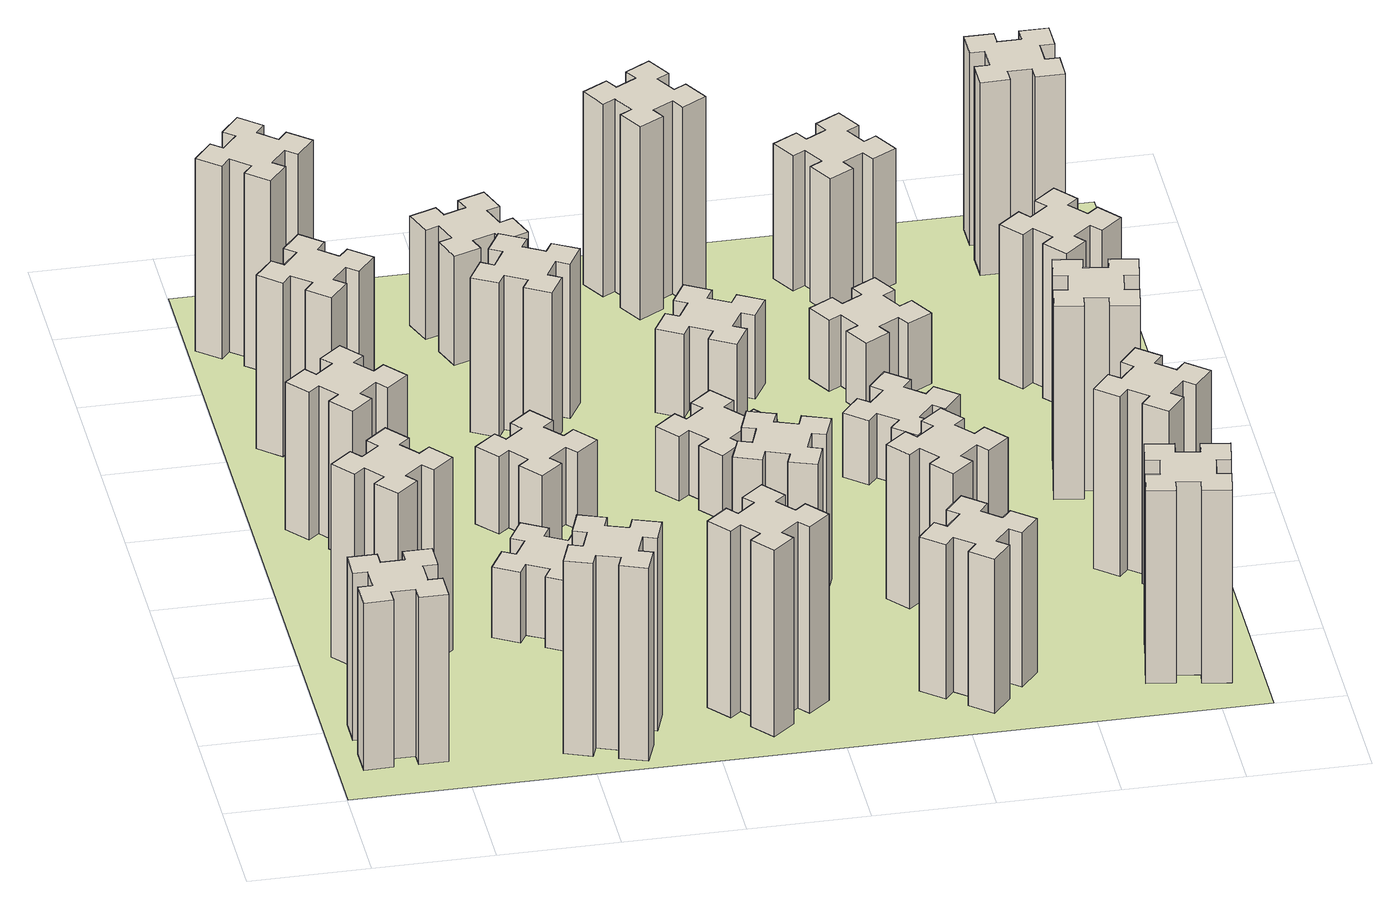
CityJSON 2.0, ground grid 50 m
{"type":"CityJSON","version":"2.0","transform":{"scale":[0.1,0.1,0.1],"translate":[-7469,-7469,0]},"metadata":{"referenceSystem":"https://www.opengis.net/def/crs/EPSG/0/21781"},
"CityObjects":{
"building1":{"type":"Building","attributes":{"class":"1000","function":"1000","usage":"1000","yearOfConstruction":2016,"roofType":"1000","measuredHeight":78,"storeysAboveGround":30,"storeysBelowGround":0},"geometry":[{"type":"Solid","lod":"1","boundaries":[[[[0,1,2,3,4,5,6,7,8,9,10,11,12,13,14,15,16,17,18,19]],[[17,16,20,21]],[[16,15,22,20]],[[15,14,23,22]],[[14,13,24,23]],[[13,12,25,24]],[[12,11,26,25]],[[11,10,27,26]],[[10,9,28,27]],[[9,8,29,28]],[[8,7,30,29]],[[7,6,31,30]],[[6,5,32,31]],[[5,4,33,32]],[[4,3,34,33]],[[3,2,35,34]],[[2,1,36,35]],[[1,0,37,36]],[[0,19,38,37]],[[19,18,39,38]],[[18,17,21,39]],[[24,25,26,27,28,29,30,31,32,33,34,35,36,37,38,39,21,20,22,23]]]]}]},
"building2":{"type":"Building","attributes":{"class":"1000","function":"1000","usage":"1000","yearOfConstruction":2016,"roofType":"1000","measuredHeight":90,"storeysAboveGround":30,"storeysBelowGround":0},"geometry":[{"type":"Solid","lod":"1","boundaries":[[[[40,41,42,43,44,45,46,47,48,49,50,51,52,53,54,55,56,57,58,59]],[[57,56,60,61]],[[56,55,62,60]],[[55,54,63,62]],[[54,53,64,63]],[[53,52,65,64]],[[52,51,66,65]],[[51,50,67,66]],[[50,49,68,67]],[[49,48,69,68]],[[48,47,70,69]],[[47,46,71,70]],[[46,45,72,71]],[[45,44,73,72]],[[44,43,74,73]],[[43,42,75,74]],[[42,41,76,75]],[[41,40,77,76]],[[40,59,78,77]],[[59,58,79,78]],[[58,57,61,79]],[[64,65,66,67,68,69,70,71,72,73,74,75,76,77,78,79,61,60,62,63]]]]}]},
"building3":{"type":"Building","attributes":{"class":"1000","function":"1000","usage":"1000","yearOfConstruction":2016,"roofType":"1000","measuredHeight":69,"storeysAboveGround":30,"storeysBelowGround":0},"geometry":[{"type":"Solid","lod":"1","boundaries":[[[[80,81,82,83,84,85,86,87,88,89,90,91,92,93,94,95,96,97,98,99]],[[97,96,100,101]],[[96,95,102,100]],[[95,94,103,102]],[[94,93,104,103]],[[93,92,105,104]],[[92,91,106,105]],[[91,90,107,106]],[[90,89,108,107]],[[89,88,109,108]],[[88,87,110,109]],[[87,86,111,110]],[[86,85,112,111]],[[85,84,113,112]],[[84,83,114,113]],[[83,82,115,114]],[[82,81,116,115]],[[81,80,117,116]],[[80,99,118,117]],[[99,98,119,118]],[[98,97,101,119]],[[104,105,106,107,108,109,110,111,112,113,114,115,116,117,118,119,101,100,102,103]]]]}]},
"building4":{"type":"Building","attributes":{"class":"1000","function":"1000","usage":"1000","yearOfConstruction":2016,"roofType":"1000","measuredHeight":81,"storeysAboveGround":30,"storeysBelowGround":0},"geometry":[{"type":"Solid","lod":"1","boundaries":[[[[120,121,122,123,124,125,126,127,128,129,130,131,132,133,134,135,136,137,138,139]],[[137,136,140,141]],[[136,135,142,140]],[[135,134,143,142]],[[134,133,144,143]],[[133,132,145,144]],[[132,131,146,145]],[[131,130,147,146]],[[130,129,148,147]],[[129,128,149,148]],[[128,127,150,149]],[[127,126,151,150]],[[126,125,152,151]],[[125,124,153,152]],[[124,123,154,153]],[[123,122,155,154]],[[122,121,156,155]],[[121,120,157,156]],[[120,139,158,157]],[[139,138,159,158]],[[138,137,141,159]],[[144,145,146,147,148,149,150,151,152,153,154,155,156,157,158,159,141,140,142,143]]]]}]},
"building5":{"type":"Building","attributes":{"class":"1000","function":"1000","usage":"1000","yearOfConstruction":2016,"roofType":"1000","measuredHeight":90,"storeysAboveGround":30,"storeysBelowGround":0},"geometry":[{"type":"Solid","lod":"1","boundaries":[[[[160,161,162,163,164,165,166,167,168,169,170,171,172,173,174,175,176,177,178,179]],[[177,176,180,181]],[[176,175,182,180]],[[175,174,183,182]],[[174,173,184,183]],[[173,172,185,184]],[[172,171,186,185]],[[171,170,187,186]],[[170,169,188,187]],[[169,168,189,188]],[[168,167,190,189]],[[167,166,191,190]],[[166,165,192,191]],[[165,164,193,192]],[[164,163,194,193]],[[163,162,195,194]],[[162,161,196,195]],[[161,160,197,196]],[[160,179,198,197]],[[179,178,199,198]],[[178,177,181,199]],[[184,185,186,187,188,189,190,191,192,193,194,195,196,197,198,199,181,180,182,183]]]]}]},
"building6":{"type":"Building","attributes":{"class":"1000","function":"1000","usage":"1000","yearOfConstruction":2016,"roofType":"1000","measuredHeight":90,"storeysAboveGround":30,"storeysBelowGround":0},"geometry":[{"type":"Solid","lod":"1","boundaries":[[[[200,201,202,203,204,205,206,207,208,209,210,211,212,213,214,215,216,217,218,219]],[[217,216,220,221]],[[216,215,222,220]],[[215,214,223,222]],[[214,213,224,223]],[[213,212,225,224]],[[212,211,226,225]],[[211,210,227,226]],[[210,209,228,227]],[[209,208,229,228]],[[208,207,230,229]],[[207,206,231,230]],[[206,205,232,231]],[[205,204,233,232]],[[204,203,234,233]],[[203,202,235,234]],[[202,201,236,235]],[[201,200,237,236]],[[200,219,238,237]],[[219,218,239,238]],[[218,217,221,239]],[[224,225,226,227,228,229,230,231,232,233,234,235,236,237,238,239,221,220,222,223]]]]}]},
"building7":{"type":"Building","attributes":{"class":"1000","function":"1000","usage":"1000","yearOfConstruction":2016,"roofType":"1000","measuredHeight":33,"storeysAboveGround":30,"storeysBelowGround":0},"geometry":[{"type":"Solid","lod":"1","boundaries":[[[[240,241,242,243,244,245,246,247,248,249,250,251,252,253,254,255,256,257,258,259]],[[257,256,260,261]],[[256,255,262,260]],[[255,254,263,262]],[[254,253,264,263]],[[253,252,265,264]],[[252,251,266,265]],[[251,250,267,266]],[[250,249,268,267]],[[249,248,269,268]],[[248,247,270,269]],[[247,246,271,270]],[[246,245,272,271]],[[245,244,273,272]],[[244,243,274,273]],[[243,242,275,274]],[[242,241,276,275]],[[241,240,277,276]],[[240,259,278,277]],[[259,258,279,278]],[[258,257,261,279]],[[264,265,266,267,268,269,270,271,272,273,274,275,276,277,278,279,261,260,262,263]]]]}]},
"building8":{"type":"Building","attributes":{"class":"1000","function":"1000","usage":"1000","yearOfConstruction":2016,"roofType":"1000","measuredHeight":36,"storeysAboveGround":30,"storeysBelowGround":0},"geometry":[{"type":"Solid","lod":"1","boundaries":[[[[280,281,282,283,284,285,286,287,288,289,290,291,292,293,294,295,296,297,298,299]],[[297,296,300,301]],[[296,295,302,300]],[[295,294,303,302]],[[294,293,304,303]],[[293,292,305,304]],[[292,291,306,305]],[[291,290,307,306]],[[290,289,308,307]],[[289,288,309,308]],[[288,287,310,309]],[[287,286,311,310]],[[286,285,312,311]],[[285,284,313,312]],[[284,283,314,313]],[[283,282,315,314]],[[282,281,316,315]],[[281,280,317,316]],[[280,299,318,317]],[[299,298,319,318]],[[298,297,301,319]],[[304,305,306,307,308,309,310,311,312,313,314,315,316,317,318,319,301,300,302,303]]]]}]},
"building9":{"type":"Building","attributes":{"class":"1000","function":"1000","usage":"1000","yearOfConstruction":2016,"roofType":"1000","measuredHeight":87,"storeysAboveGround":30,"storeysBelowGround":0},"geometry":[{"type":"Solid","lod":"1","boundaries":[[[[320,321,322,323,324,325,326,327,328,329,330,331,332,333,334,335,336,337,338,339]],[[337,336,340,341]],[[336,335,342,340]],[[335,334,343,342]],[[334,333,344,343]],[[333,332,345,344]],[[332,331,346,345]],[[331,330,347,346]],[[330,329,348,347]],[[329,328,349,348]],[[328,327,350,349]],[[327,326,351,350]],[[326,325,352,351]],[[325,324,353,352]],[[324,323,354,353]],[[323,322,355,354]],[[322,321,356,355]],[[321,320,357,356]],[[320,339,358,357]],[[339,338,359,358]],[[338,337,341,359]],[[344,345,346,347,348,349,350,351,352,353,354,355,356,357,358,359,341,340,342,343]]]]}]},
"building10":{"type":"Building","attributes":{"class":"1000","function":"1000","usage":"1000","yearOfConstruction":2016,"roofType":"1000","measuredHeight":72,"storeysAboveGround":30,"storeysBelowGround":0},"geometry":[{"type":"Solid","lod":"1","boundaries":[[[[360,361,362,363,364,365,366,367,368,369,370,371,372,373,374,375,376,377,378,379]],[[377,376,380,381]],[[376,375,382,380]],[[375,374,383,382]],[[374,373,384,383]],[[373,372,385,384]],[[372,371,386,385]],[[371,370,387,386]],[[370,369,388,387]],[[369,368,389,388]],[[368,367,390,389]],[[367,366,391,390]],[[366,365,392,391]],[[365,364,393,392]],[[364,363,394,393]],[[363,362,395,394]],[[362,361,396,395]],[[361,360,397,396]],[[360,379,398,397]],[[379,378,399,398]],[[378,377,381,399]],[[384,385,386,387,388,389,390,391,392,393,394,395,396,397,398,399,381,380,382,383]]]]}]},
"building11":{"type":"Building","attributes":{"class":"1000","function":"1000","usage":"1000","yearOfConstruction":2016,"roofType":"1000","measuredHeight":51,"storeysAboveGround":30,"storeysBelowGround":0},"geometry":[{"type":"Solid","lod":"1","boundaries":[[[[400,401,402,403,404,405,406,407,408,409,410,411,412,413,414,415,416,417,418,419]],[[417,416,420,421]],[[416,415,422,420]],[[415,414,423,422]],[[414,413,424,423]],[[413,412,425,424]],[[412,411,426,425]],[[411,410,427,426]],[[410,409,428,427]],[[409,408,429,428]],[[408,407,430,429]],[[407,406,431,430]],[[406,405,432,431]],[[405,404,433,432]],[[404,403,434,433]],[[403,402,435,434]],[[402,401,436,435]],[[401,400,437,436]],[[400,419,438,437]],[[419,418,439,438]],[[418,417,421,439]],[[424,425,426,427,428,429,430,431,432,433,434,435,436,437,438,439,421,420,422,423]]]]}]},
"building12":{"type":"Building","attributes":{"class":"1000","function":"1000","usage":"1000","yearOfConstruction":2016,"roofType":"1000","measuredHeight":75,"storeysAboveGround":30,"storeysBelowGround":0},"geometry":[{"type":"Solid","lod":"1","boundaries":[[[[440,441,442,443,444,445,446,447,448,449,450,451,452,453,454,455,456,457,458,459]],[[457,456,460,461]],[[456,455,462,460]],[[455,454,463,462]],[[454,453,464,463]],[[453,452,465,464]],[[452,451,466,465]],[[451,450,467,466]],[[450,449,468,467]],[[449,448,469,468]],[[448,447,470,469]],[[447,446,471,470]],[[446,445,472,471]],[[445,444,473,472]],[[444,443,474,473]],[[443,442,475,474]],[[442,441,476,475]],[[441,440,477,476]],[[440,459,478,477]],[[459,458,479,478]],[[458,457,461,479]],[[464,465,466,467,468,469,470,471,472,473,474,475,476,477,478,479,461,460,462,463]]]]}]},
"building13":{"type":"Building","attributes":{"class":"1000","function":"1000","usage":"1000","yearOfConstruction":2016,"roofType":"1000","measuredHeight":30,"storeysAboveGround":30,"storeysBelowGround":0},"geometry":[{"type":"Solid","lod":"1","boundaries":[[[[480,481,482,483,484,485,486,487,488,489,490,491,492,493,494,495,496,497,498,499]],[[497,496,500,501]],[[496,495,502,500]],[[495,494,503,502]],[[494,493,504,503]],[[493,492,505,504]],[[492,491,506,505]],[[491,490,507,506]],[[490,489,508,507]],[[489,488,509,508]],[[488,487,510,509]],[[487,486,511,510]],[[486,485,512,511]],[[485,484,513,512]],[[484,483,514,513]],[[483,482,515,514]],[[482,481,516,515]],[[481,480,517,516]],[[480,499,518,517]],[[499,498,519,518]],[[498,497,501,519]],[[504,505,506,507,508,509,510,511,512,513,514,515,516,517,518,519,501,500,502,503]]]]}]},
"building14":{"type":"Building","attributes":{"class":"1000","function":"1000","usage":"1000","yearOfConstruction":2016,"roofType":"1000","measuredHeight":72,"storeysAboveGround":30,"storeysBelowGround":0},"geometry":[{"type":"Solid","lod":"1","boundaries":[[[[520,521,522,523,524,525,526,527,528,529,530,531,532,533,534,535,536,537,538,539]],[[537,536,540,541]],[[536,535,542,540]],[[535,534,543,542]],[[534,533,544,543]],[[533,532,545,544]],[[532,531,546,545]],[[531,530,547,546]],[[530,529,548,547]],[[529,528,549,548]],[[528,527,550,549]],[[527,526,551,550]],[[526,525,552,551]],[[525,524,553,552]],[[524,523,554,553]],[[523,522,555,554]],[[522,521,556,555]],[[521,520,557,556]],[[520,539,558,557]],[[539,538,559,558]],[[538,537,541,559]],[[544,545,546,547,548,549,550,551,552,553,554,555,556,557,558,559,541,540,542,543]]]]}]},
"building15":{"type":"Building","attributes":{"class":"1000","function":"1000","usage":"1000","yearOfConstruction":2016,"roofType":"1000","measuredHeight":39,"storeysAboveGround":30,"storeysBelowGround":0},"geometry":[{"type":"Solid","lod":"1","boundaries":[[[[560,561,562,563,564,565,566,567,568,569,570,571,572,573,574,575,576,577,578,579]],[[577,576,580,581]],[[576,575,582,580]],[[575,574,583,582]],[[574,573,584,583]],[[573,572,585,584]],[[572,571,586,585]],[[571,570,587,586]],[[570,569,588,587]],[[569,568,589,588]],[[568,567,590,589]],[[567,566,591,590]],[[566,565,592,591]],[[565,564,593,592]],[[564,563,594,593]],[[563,562,595,594]],[[562,561,596,595]],[[561,560,597,596]],[[560,579,598,597]],[[579,578,599,598]],[[578,577,581,599]],[[584,585,586,587,588,589,590,591,592,593,594,595,596,597,598,599,581,580,582,583]]]]}]},
"building16":{"type":"Building","attributes":{"class":"1000","function":"1000","usage":"1000","yearOfConstruction":2016,"roofType":"1000","measuredHeight":90,"storeysAboveGround":30,"storeysBelowGround":0},"geometry":[{"type":"Solid","lod":"1","boundaries":[[[[600,601,602,603,604,605,606,607,608,609,610,611,612,613,614,615,616,617,618,619]],[[617,616,620,621]],[[616,615,622,620]],[[615,614,623,622]],[[614,613,624,623]],[[613,612,625,624]],[[612,611,626,625]],[[611,610,627,626]],[[610,609,628,627]],[[609,608,629,628]],[[608,607,630,629]],[[607,606,631,630]],[[606,605,632,631]],[[605,604,633,632]],[[604,603,634,633]],[[603,602,635,634]],[[602,601,636,635]],[[601,600,637,636]],[[600,619,638,637]],[[619,618,639,638]],[[618,617,621,639]],[[624,625,626,627,628,629,630,631,632,633,634,635,636,637,638,639,621,620,622,623]]]]}]},
"building17":{"type":"Building","attributes":{"class":"1000","function":"1000","usage":"1000","yearOfConstruction":2016,"roofType":"1000","measuredHeight":72,"storeysAboveGround":30,"storeysBelowGround":0},"geometry":[{"type":"Solid","lod":"1","boundaries":[[[[640,641,642,643,644,645,646,647,648,649,650,651,652,653,654,655,656,657,658,659]],[[657,656,660,661]],[[656,655,662,660]],[[655,654,663,662]],[[654,653,664,663]],[[653,652,665,664]],[[652,651,666,665]],[[651,650,667,666]],[[650,649,668,667]],[[649,648,669,668]],[[648,647,670,669]],[[647,646,671,670]],[[646,645,672,671]],[[645,644,673,672]],[[644,643,674,673]],[[643,642,675,674]],[[642,641,676,675]],[[641,640,677,676]],[[640,659,678,677]],[[659,658,679,678]],[[658,657,661,679]],[[664,665,666,667,668,669,670,671,672,673,674,675,676,677,678,679,661,660,662,663]]]]}]},
"building18":{"type":"Building","attributes":{"class":"1000","function":"1000","usage":"1000","yearOfConstruction":2016,"roofType":"1000","measuredHeight":30,"storeysAboveGround":30,"storeysBelowGround":0},"geometry":[{"type":"Solid","lod":"1","boundaries":[[[[680,681,682,683,684,685,686,687,688,689,690,691,692,693,694,695,696,697,698,699]],[[697,696,700,701]],[[696,695,702,700]],[[695,694,703,702]],[[694,693,704,703]],[[693,692,705,704]],[[692,691,706,705]],[[691,690,707,706]],[[690,689,708,707]],[[689,688,709,708]],[[688,687,710,709]],[[687,686,711,710]],[[686,685,712,711]],[[685,684,713,712]],[[684,683,714,713]],[[683,682,715,714]],[[682,681,716,715]],[[681,680,717,716]],[[680,699,718,717]],[[699,698,719,718]],[[698,697,701,719]],[[704,705,706,707,708,709,710,711,712,713,714,715,716,717,718,719,701,700,702,703]]]]}]},
"building19":{"type":"Building","attributes":{"class":"1000","function":"1000","usage":"1000","yearOfConstruction":2016,"roofType":"1000","measuredHeight":33,"storeysAboveGround":30,"storeysBelowGround":0},"geometry":[{"type":"Solid","lod":"1","boundaries":[[[[720,721,722,723,724,725,726,727,728,729,730,731,732,733,734,735,736,737,738,739]],[[737,736,740,741]],[[736,735,742,740]],[[735,734,743,742]],[[734,733,744,743]],[[733,732,745,744]],[[732,731,746,745]],[[731,730,747,746]],[[730,729,748,747]],[[729,728,749,748]],[[728,727,750,749]],[[727,726,751,750]],[[726,725,752,751]],[[725,724,753,752]],[[724,723,754,753]],[[723,722,755,754]],[[722,721,756,755]],[[721,720,757,756]],[[720,739,758,757]],[[739,738,759,758]],[[738,737,741,759]],[[744,745,746,747,748,749,750,751,752,753,754,755,756,757,758,759,741,740,742,743]]]]}]},
"building20":{"type":"Building","attributes":{"class":"1000","function":"1000","usage":"1000","yearOfConstruction":2016,"roofType":"1000","measuredHeight":90,"storeysAboveGround":30,"storeysBelowGround":0},"geometry":[{"type":"Solid","lod":"1","boundaries":[[[[760,761,762,763,764,765,766,767,768,769,770,771,772,773,774,775,776,777,778,779]],[[777,776,780,781]],[[776,775,782,780]],[[775,774,783,782]],[[774,773,784,783]],[[773,772,785,784]],[[772,771,786,785]],[[771,770,787,786]],[[770,769,788,787]],[[769,768,789,788]],[[768,767,790,789]],[[767,766,791,790]],[[766,765,792,791]],[[765,764,793,792]],[[764,763,794,793]],[[763,762,795,794]],[[762,761,796,795]],[[761,760,797,796]],[[760,779,798,797]],[[779,778,799,798]],[[778,777,781,799]],[[784,785,786,787,788,789,790,791,792,793,794,795,796,797,798,799,781,780,782,783]]]]}]},
"building21":{"type":"Building","attributes":{"class":"1000","function":"1000","usage":"1000","yearOfConstruction":2016,"roofType":"1000","measuredHeight":63,"storeysAboveGround":30,"storeysBelowGround":0},"geometry":[{"type":"Solid","lod":"1","boundaries":[[[[800,801,802,803,804,805,806,807,808,809,810,811,812,813,814,815,816,817,818,819]],[[817,816,820,821]],[[816,815,822,820]],[[815,814,823,822]],[[814,813,824,823]],[[813,812,825,824]],[[812,811,826,825]],[[811,810,827,826]],[[810,809,828,827]],[[809,808,829,828]],[[808,807,830,829]],[[807,806,831,830]],[[806,805,832,831]],[[805,804,833,832]],[[804,803,834,833]],[[803,802,835,834]],[[802,801,836,835]],[[801,800,837,836]],[[800,819,838,837]],[[819,818,839,838]],[[818,817,821,839]],[[824,825,826,827,828,829,830,831,832,833,834,835,836,837,838,839,821,820,822,823]]]]}]},
"building22":{"type":"Building","attributes":{"class":"1000","function":"1000","usage":"1000","yearOfConstruction":2016,"roofType":"1000","measuredHeight":84,"storeysAboveGround":30,"storeysBelowGround":0},"geometry":[{"type":"Solid","lod":"1","boundaries":[[[[840,841,842,843,844,845,846,847,848,849,850,851,852,853,854,855,856,857,858,859]],[[857,856,860,861]],[[856,855,862,860]],[[855,854,863,862]],[[854,853,864,863]],[[853,852,865,864]],[[852,851,866,865]],[[851,850,867,866]],[[850,849,868,867]],[[849,848,869,868]],[[848,847,870,869]],[[847,846,871,870]],[[846,845,872,871]],[[845,844,873,872]],[[844,843,874,873]],[[843,842,875,874]],[[842,841,876,875]],[[841,840,877,876]],[[840,859,878,877]],[[859,858,879,878]],[[858,857,861,879]],[[864,865,866,867,868,869,870,871,872,873,874,875,876,877,878,879,861,860,862,863]]]]}]},
"building23":{"type":"Building","attributes":{"class":"1000","function":"1000","usage":"1000","yearOfConstruction":2016,"roofType":"1000","measuredHeight":90,"storeysAboveGround":30,"storeysBelowGround":0},"geometry":[{"type":"Solid","lod":"1","boundaries":[[[[880,881,882,883,884,885,886,887,888,889,890,891,892,893,894,895,896,897,898,899]],[[897,896,900,901]],[[896,895,902,900]],[[895,894,903,902]],[[894,893,904,903]],[[893,892,905,904]],[[892,891,906,905]],[[891,890,907,906]],[[890,889,908,907]],[[889,888,909,908]],[[888,887,910,909]],[[887,886,911,910]],[[886,885,912,911]],[[885,884,913,912]],[[884,883,914,913]],[[883,882,915,914]],[[882,881,916,915]],[[881,880,917,916]],[[880,899,918,917]],[[899,898,919,918]],[[898,897,901,919]],[[904,905,906,907,908,909,910,911,912,913,914,915,916,917,918,919,901,900,902,903]]]]}]},
"building24":{"type":"Building","attributes":{"class":"1000","function":"1000","usage":"1000","yearOfConstruction":2016,"roofType":"1000","measuredHeight":72,"storeysAboveGround":30,"storeysBelowGround":0},"geometry":[{"type":"Solid","lod":"1","boundaries":[[[[920,921,922,923,924,925,926,927,928,929,930,931,932,933,934,935,936,937,938,939]],[[937,936,940,941]],[[936,935,942,940]],[[935,934,943,942]],[[934,933,944,943]],[[933,932,945,944]],[[932,931,946,945]],[[931,930,947,946]],[[930,929,948,947]],[[929,928,949,948]],[[928,927,950,949]],[[927,926,951,950]],[[926,925,952,951]],[[925,924,953,952]],[[924,923,954,953]],[[923,922,955,954]],[[922,921,956,955]],[[921,920,957,956]],[[920,939,958,957]],[[939,938,959,958]],[[938,937,941,959]],[[944,945,946,947,948,949,950,951,952,953,954,955,956,957,958,959,941,940,942,943]]]]}]},
"building25":{"type":"Building","attributes":{"class":"1000","function":"1000","usage":"1000","yearOfConstruction":2016,"roofType":"1000","measuredHeight":90,"storeysAboveGround":30,"storeysBelowGround":0},"geometry":[{"type":"Solid","lod":"1","boundaries":[[[[960,961,962,963,964,965,966,967,968,969,970,971,972,973,974,975,976,977,978,979]],[[977,976,980,981]],[[976,975,982,980]],[[975,974,983,982]],[[974,973,984,983]],[[973,972,985,984]],[[972,971,986,985]],[[971,970,987,986]],[[970,969,988,987]],[[969,968,989,988]],[[968,967,990,989]],[[967,966,991,990]],[[966,965,992,991]],[[965,964,993,992]],[[964,963,994,993]],[[963,962,995,994]],[[962,961,996,995]],[[961,960,997,996]],[[960,979,998,997]],[[979,978,999,998]],[[978,977,981,999]],[[984,985,986,987,988,989,990,991,992,993,994,995,996,997,998,999,981,980,982,983]]]]}]},
"landuse1":{"type":"LandUse","attributes":{"name":"plot1","function":"1010"},"geometry":[{"type":"MultiSurface","lod":"1","boundaries":[[[1000,1001,1002,1003]]]}]}
},
"vertices":[
[165,425,0],[165,325,0],[105,325,0],[105,205,0],[225,205,0],[225,265,0],[325,265,0],[325,205,0],[445,205,0],[445,325,0],[385,325,0],[385,425,0],[445,425,0],[445,545,0],[325,545,0],[325,485,0],[225,485,0],[225,545,0],[105,545,0],[105,425,0],[225,485,780],[225,545,780],[325,485,780],[325,545,780],[445,545,780],[445,425,780],[385,425,780],[385,325,780],[445,325,780],[445,205,780],[325,205,780],[325,265,780],[225,265,780],[225,205,780],[105,205,780],[105,325,780],[165,325,780],[165,425,780],[105,425,780],[105,545,780],
[492,1048,0],[427,1124,0],[473,1163,0],[396,1255,0],[304,1178,0],[343,1132,0],[266,1067,0],[228,1113,0],[136,1036,0],[213,944,0],[259,983,0],[323,906,0],[277,868,0],[354,776,0],[446,853,0],[408,899,0],[484,963,0],[523,917,0],[615,994,0],[538,1086,0],[484,963,900],[523,917,900],[408,899,900],[446,853,900],[354,776,900],[277,868,900],[323,906,900],[259,983,900],[213,944,900],[136,1036,900],[228,1113,900],[266,1067,900],[343,1132,900],[304,1178,900],[396,1255,900],[473,1163,900],[427,1124,900],[492,1048,900],[538,1086,900],[615,994,900],
[492,1988,0],[427,2064,0],[473,2103,0],[396,2195,0],[304,2118,0],[343,2072,0],[266,2007,0],[228,2053,0],[136,1976,0],[213,1884,0],[259,1923,0],[323,1846,0],[277,1808,0],[354,1716,0],[446,1793,0],[408,1839,0],[484,1903,0],[523,1857,0],[615,1934,0],[538,2026,0],[484,1903,690],[523,1857,690],[408,1839,690],[446,1793,690],[354,1716,690],[277,1808,690],[323,1846,690],[259,1923,690],[213,1884,690],[136,1976,690],[228,2053,690],[266,2007,690],[343,2072,690],[304,2118,690],[396,2195,690],[473,2103,690],[427,2064,690],[492,1988,690],[538,2026,690],[615,1934,690],
[484,2647,0],[408,2712,0],[446,2758,0],[354,2835,0],[277,2743,0],[323,2704,0],[259,2628,0],[213,2666,0],[136,2574,0],[228,2497,0],[266,2543,0],[343,2479,0],[304,2433,0],[396,2356,0],[473,2448,0],[427,2486,0],[492,2563,0],[538,2524,0],[615,2616,0],[523,2693,0],[492,2563,810],[538,2524,810],[427,2486,810],[473,2448,810],[396,2356,810],[304,2433,810],[343,2479,810],[266,2543,810],[228,2497,810],[136,2574,810],[213,2666,810],[259,2628,810],[323,2704,810],[277,2743,810],[354,2835,810],[446,2758,810],[408,2712,810],[484,2647,810],[523,2693,810],[615,2616,810],
[1029,360,0],[995,266,0],[939,287,0],[897,174,0],[1010,133,0],[1031,189,0],[1125,155,0],[1104,99,0],[1217,57,0],[1258,170,0],[1202,191,0],[1236,285,0],[1292,264,0],[1333,377,0],[1220,418,0],[1200,362,0],[1106,396,0],[1127,452,0],[1014,493,0],[973,380,0],[1106,396,900],[1127,452,900],[1200,362,900],[1220,418,900],[1333,377,900],[1292,264,900],[1236,285,900],[1202,191,900],[1258,170,900],[1217,57,900],[1104,99,900],[1125,155,900],[1031,189,900],[1010,133,900],[897,174,900],[939,287,900],[995,266,900],[1029,360,900],[973,380,900],[1014,493,900],
[384,3387,0],[308,3452,0],[346,3498,0],[254,3575,0],[177,3483,0],[223,3444,0],[159,3368,0],[113,3406,0],[36,3314,0],[128,3237,0],[166,3283,0],[243,3219,0],[204,3173,0],[296,3096,0],[373,3188,0],[327,3226,0],[392,3303,0],[438,3264,0],[515,3356,0],[423,3433,0],[392,3303,900],[438,3264,900],[327,3226,900],[373,3188,900],[296,3096,900],[204,3173,900],[243,3219,900],[166,3283,900],[128,3237,900],[36,3314,900],[113,3406,900],[159,3368,900],[223,3444,900],[177,3483,900],[254,3575,900],[346,3498,900],[308,3452,900],[384,3387,900],[423,3433,900],[515,3356,900],
[1086,1017,0],[1136,1104,0],[1188,1074,0],[1248,1178,0],[1144,1238,0],[1114,1186,0],[1027,1236,0],[1057,1288,0],[953,1348,0],[893,1244,0],[945,1214,0],[895,1127,0],[843,1157,0],[783,1053,0],[887,993,0],[917,1045,0],[1004,995,0],[974,943,0],[1078,883,0],[1138,987,0],[1004,995,330],[974,943,330],[917,1045,330],[887,993,330],[783,1053,330],[843,1157,330],[895,1127,330],[945,1214,330],[893,1244,330],[953,1348,330],[1057,1288,330],[1027,1236,330],[1114,1186,330],[1144,1238,330],[1248,1178,330],[1188,1074,330],[1136,1104,330],[1086,1017,330],[1138,987,330],[1078,883,330],
[1083,1972,0],[1006,1907,0],[968,1953,0],[876,1876,0],[953,1784,0],[999,1823,0],[1063,1746,0],[1017,1708,0],[1094,1616,0],[1186,1693,0],[1148,1739,0],[1224,1803,0],[1263,1757,0],[1355,1834,0],[1278,1926,0],[1232,1888,0],[1167,1964,0],[1213,2003,0],[1136,2095,0],[1044,2018,0],[1167,1964,360],[1213,2003,360],[1232,1888,360],[1278,1926,360],[1355,1834,360],[1263,1757,360],[1224,1803,360],[1148,1739,360],[1186,1693,360],[1094,1616,360],[1017,1708,360],[1063,1746,360],[999,1823,360],[953,1784,360],[876,1876,360],[968,1953,360],[1006,1907,360],[1083,1972,360],[1044,2018,360],[1136,2095,360],
[1639,343,0],[1703,266,0],[1657,228,0],[1734,136,0],[1826,213,0],[1788,259,0],[1864,323,0],[1903,277,0],[1995,354,0],[1918,446,0],[1872,408,0],[1807,484,0],[1853,523,0],[1776,615,0],[1684,538,0],[1723,492,0],[1646,427,0],[1608,473,0],[1516,396,0],[1593,304,0],[1646,427,870],[1608,473,870],[1723,492,870],[1684,538,870],[1776,615,870],[1853,523,870],[1807,484,870],[1872,408,870],[1918,446,870],[1995,354,870],[1903,277,870],[1864,323,870],[1788,259,870],[1826,213,870],[1734,136,870],[1657,228,870],[1703,266,870],[1639,343,870],[1593,304,870],[1516,396,870],
[1117,2525,0],[1204,2475,0],[1174,2423,0],[1278,2363,0],[1338,2467,0],[1286,2497,0],[1336,2584,0],[1388,2554,0],[1448,2658,0],[1344,2718,0],[1314,2666,0],[1227,2716,0],[1257,2768,0],[1153,2828,0],[1093,2724,0],[1145,2694,0],[1095,2607,0],[1043,2637,0],[983,2533,0],[1087,2473,0],[1095,2607,720],[1043,2637,720],[1145,2694,720],[1093,2724,720],[1153,2828,720],[1257,2768,720],[1227,2716,720],[1314,2666,720],[1344,2718,720],[1448,2658,720],[1388,2554,720],[1336,2584,720],[1286,2497,720],[1338,2467,720],[1278,2363,720],[1174,2423,720],[1204,2475,720],[1117,2525,720],[1087,2473,720],[983,2533,720],
[1125,3356,0],[1031,3322,0],[1010,3378,0],[897,3337,0],[939,3224,0],[995,3245,0],[1029,3151,0],[973,3130,0],[1014,3017,0],[1127,3059,0],[1106,3115,0],[1200,3149,0],[1220,3093,0],[1333,3134,0],[1292,3247,0],[1236,3226,0],[1202,3320,0],[1258,3340,0],[1217,3453,0],[1104,3412,0],[1202,3320,510],[1258,3340,510],[1236,3226,510],[1292,3247,510],[1333,3134,510],[1220,3093,510],[1200,3149,510],[1106,3115,510],[1127,3059,510],[1014,3017,510],[973,3130,510],[1029,3151,510],[995,3245,510],[939,3224,510],[897,3337,510],[1010,3378,510],[1031,3322,510],[1125,3356,510],[1104,3412,510],[1217,3453,510],
[1869,1200,0],[1835,1106,0],[1779,1127,0],[1737,1014,0],[1850,973,0],[1871,1029,0],[1965,995,0],[1944,939,0],[2057,897,0],[2098,1010,0],[2042,1031,0],[2076,1125,0],[2132,1104,0],[2173,1217,0],[2060,1258,0],[2040,1202,0],[1946,1236,0],[1967,1292,0],[1854,1333,0],[1813,1220,0],[1946,1236,750],[1967,1292,750],[2040,1202,750],[2060,1258,750],[2173,1217,750],[2132,1104,750],[2076,1125,750],[2042,1031,750],[2098,1010,750],[2057,897,750],[1944,939,750],[1965,995,750],[1871,1029,750],[1850,973,750],[1737,1014,750],[1779,1127,750],[1835,1106,750],[1869,1200,750],[1813,1220,750],[1854,1333,750],
[1972,1988,0],[1907,2064,0],[1953,2103,0],[1876,2195,0],[1784,2118,0],[1823,2072,0],[1746,2007,0],[1708,2053,0],[1616,1976,0],[1693,1884,0],[1739,1923,0],[1803,1846,0],[1757,1808,0],[1834,1716,0],[1926,1793,0],[1888,1839,0],[1964,1903,0],[2003,1857,0],[2095,1934,0],[2018,2026,0],[1964,1903,300],[2003,1857,300],[1888,1839,300],[1926,1793,300],[1834,1716,300],[1757,1808,300],[1803,1846,300],[1739,1923,300],[1693,1884,300],[1616,1976,300],[1708,2053,300],[1746,2007,300],[1823,2072,300],[1784,2118,300],[1876,2195,300],[1953,2103,300],[1907,2064,300],[1972,1988,300],[2018,2026,300],[2095,1934,300],
[2486,323,0],[2563,259,0],[2524,213,0],[2616,136,0],[2693,228,0],[2647,266,0],[2712,343,0],[2758,304,0],[2835,396,0],[2743,473,0],[2704,427,0],[2628,492,0],[2666,538,0],[2574,615,0],[2497,523,0],[2543,484,0],[2479,408,0],[2433,446,0],[2356,354,0],[2448,277,0],[2479,408,720],[2433,446,720],[2543,484,720],[2497,523,720],[2574,615,720],[2666,538,720],[2628,492,720],[2704,427,720],[2743,473,720],[2835,396,720],[2758,304,720],[2712,343,720],[2647,266,720],[2693,228,720],[2616,136,720],[2524,213,720],[2563,259,720],[2486,323,720],[2448,277,720],[2356,354,720],
[2026,2497,0],[2076,2584,0],[2128,2554,0],[2188,2658,0],[2084,2718,0],[2054,2666,0],[1967,2716,0],[1997,2768,0],[1893,2828,0],[1833,2724,0],[1885,2694,0],[1835,2607,0],[1783,2637,0],[1723,2533,0],[1827,2473,0],[1857,2525,0],[1944,2475,0],[1914,2423,0],[2018,2363,0],[2078,2467,0],[1944,2475,390],[1914,2423,390],[1857,2525,390],[1827,2473,390],[1723,2533,390],[1783,2637,390],[1835,2607,390],[1885,2694,390],[1833,2724,390],[1893,2828,390],[1997,2768,390],[1967,2716,390],[2054,2666,390],[2084,2718,390],[2188,2658,390],[2128,2554,390],[2076,2584,390],[2026,2497,390],[2078,2467,390],[2018,2363,390],
[1844,3556,0],[1757,3506,0],[1727,3558,0],[1623,3498,0],[1683,3394,0],[1735,3424,0],[1785,3337,0],[1733,3307,0],[1793,3203,0],[1897,3263,0],[1867,3315,0],[1954,3365,0],[1984,3313,0],[2088,3373,0],[2028,3477,0],[1976,3447,0],[1926,3534,0],[1978,3564,0],[1918,3668,0],[1814,3608,0],[1926,3534,900],[1978,3564,900],[1976,3447,900],[2028,3477,900],[2088,3373,900],[1984,3313,900],[1954,3365,900],[1867,3315,900],[1897,3263,900],[1793,3203,900],[1733,3307,900],[1785,3337,900],[1735,3424,900],[1683,3394,900],[1623,3498,900],[1727,3558,900],[1757,3506,900],[1844,3556,900],[1814,3608,900],[1918,3668,900],
[2563,1132,0],[2486,1067,0],[2448,1113,0],[2356,1036,0],[2433,944,0],[2479,983,0],[2543,906,0],[2497,868,0],[2574,776,0],[2666,853,0],[2628,899,0],[2704,963,0],[2743,917,0],[2835,994,0],[2758,1086,0],[2712,1048,0],[2647,1124,0],[2693,1163,0],[2616,1255,0],[2524,1178,0],[2647,1124,720],[2693,1163,720],[2712,1048,720],[2758,1086,720],[2835,994,720],[2743,917,720],[2704,963,720],[2628,899,720],[2666,853,720],[2574,776,720],[2497,868,720],[2543,906,720],[2479,983,720],[2433,944,720],[2356,1036,720],[2448,1113,720],[2486,1067,720],[2563,1132,720],[2524,1178,720],[2616,1255,720],
[2704,2007,0],[2628,2072,0],[2666,2118,0],[2574,2195,0],[2497,2103,0],[2543,2064,0],[2479,1988,0],[2433,2026,0],[2356,1934,0],[2448,1857,0],[2486,1903,0],[2563,1839,0],[2524,1793,0],[2616,1716,0],[2693,1808,0],[2647,1846,0],[2712,1923,0],[2758,1884,0],[2835,1976,0],[2743,2053,0],[2712,1923,300],[2758,1884,300],[2647,1846,300],[2693,1808,300],[2616,1716,300],[2524,1793,300],[2563,1839,300],[2486,1903,300],[2448,1857,300],[2356,1934,300],[2433,2026,300],[2479,1988,300],[2543,2064,300],[2497,2103,300],[2574,2195,300],[2666,2118,300],[2628,2072,300],[2704,2007,300],[2743,2053,300],[2835,1976,300],
[2475,2584,0],[2525,2497,0],[2473,2467,0],[2533,2363,0],[2637,2423,0],[2607,2475,0],[2694,2525,0],[2724,2473,0],[2828,2533,0],[2768,2637,0],[2716,2607,0],[2666,2694,0],[2718,2724,0],[2658,2828,0],[2554,2768,0],[2584,2716,0],[2497,2666,0],[2467,2718,0],[2363,2658,0],[2423,2554,0],[2497,2666,330],[2467,2718,330],[2584,2716,330],[2554,2768,330],[2658,2828,330],[2718,2724,330],[2666,2694,330],[2716,2607,330],[2768,2637,330],[2828,2533,330],[2724,2473,330],[2694,2525,330],[2607,2475,330],[2637,2423,330],[2533,2363,330],[2473,2467,330],[2525,2497,330],[2475,2584,330],[2423,2554,330],[2363,2658,330],
[3504,475,0],[3405,492,0],[3416,551,0],[3297,572,0],[3277,454,0],[3336,444,0],[3318,345,0],[3259,356,0],[3238,237,0],[3357,217,0],[3367,276,0],[3465,258,0],[3455,199,0],[3573,178,0],[3594,297,0],[3535,307,0],[3552,405,0],[3611,395,0],[3632,513,0],[3514,534,0],[3552,405,900],[3611,395,900],[3535,307,900],[3594,297,900],[3573,178,900],[3455,199,900],[3465,258,900],[3367,276,900],[3357,217,900],[3238,237,900],[3259,356,900],[3318,345,900],[3336,444,900],[3277,454,900],[3297,572,900],[3416,551,900],[3405,492,900],[3504,475,900],[3514,534,900],[3632,513,900],
[2716,3347,0],[2666,3434,0],[2718,3464,0],[2658,3568,0],[2554,3508,0],[2584,3456,0],[2497,3406,0],[2467,3458,0],[2363,3398,0],[2423,3294,0],[2475,3324,0],[2525,3237,0],[2473,3207,0],[2533,3103,0],[2637,3163,0],[2607,3215,0],[2694,3265,0],[2724,3213,0],[2828,3273,0],[2768,3377,0],[2694,3265,630],[2724,3213,630],[2607,3215,630],[2637,3163,630],[2533,3103,630],[2473,3207,630],[2525,3237,630],[2475,3324,630],[2423,3294,630],[2363,3398,630],[2467,3458,630],[2497,3406,630],[2584,3456,630],[2554,3508,630],[2658,3568,630],[2718,3464,630],[2666,3434,630],[2716,3347,630],[2768,3377,630],[2828,3273,630],
[3487,1006,0],[3552,1083,0],[3598,1044,0],[3675,1136,0],[3583,1213,0],[3544,1167,0],[3468,1232,0],[3506,1278,0],[3414,1355,0],[3337,1263,0],[3383,1224,0],[3319,1148,0],[3273,1186,0],[3196,1094,0],[3288,1017,0],[3326,1063,0],[3403,999,0],[3364,953,0],[3456,876,0],[3533,968,0],[3403,999,840],[3364,953,840],[3326,1063,840],[3288,1017,840],[3196,1094,840],[3273,1186,840],[3319,1148,840],[3383,1224,840],[3337,1263,840],[3414,1355,840],[3506,1278,840],[3468,1232,840],[3544,1167,840],[3583,1213,840],[3675,1136,840],[3598,1044,840],[3552,1083,840],[3487,1006,840],[3533,968,840],[3456,876,840],
[3267,1656,0],[3365,1638,0],[3355,1579,0],[3473,1558,0],[3494,1677,0],[3435,1687,0],[3452,1785,0],[3511,1775,0],[3532,1893,0],[3414,1914,0],[3404,1855,0],[3305,1872,0],[3316,1931,0],[3197,1952,0],[3177,1834,0],[3236,1824,0],[3218,1725,0],[3159,1736,0],[3138,1617,0],[3257,1597,0],[3218,1725,900],[3159,1736,900],[3236,1824,900],[3177,1834,900],[3197,1952,900],[3316,1931,900],[3305,1872,900],[3404,1855,900],[3414,1914,900],[3532,1893,900],[3511,1775,900],[3452,1785,900],[3435,1687,900],[3494,1677,900],[3473,1558,900],[3355,1579,900],[3365,1638,900],[3267,1656,900],[3257,1597,900],[3138,1617,900],
[3219,2463,0],[3283,2386,0],[3237,2348,0],[3314,2256,0],[3406,2333,0],[3368,2379,0],[3444,2443,0],[3483,2397,0],[3575,2474,0],[3498,2566,0],[3452,2528,0],[3387,2604,0],[3433,2643,0],[3356,2735,0],[3264,2658,0],[3303,2612,0],[3226,2547,0],[3188,2593,0],[3096,2516,0],[3173,2424,0],[3226,2547,720],[3188,2593,720],[3303,2612,720],[3264,2658,720],[3356,2735,720],[3433,2643,720],[3387,2604,720],[3452,2528,720],[3498,2566,720],[3575,2474,720],[3483,2397,720],[3444,2443,720],[3368,2379,720],[3406,2333,720],[3314,2256,720],[3237,2348,720],[3283,2386,720],[3219,2463,720],[3173,2424,720],[3096,2516,720],
[3285,3325,0],[3385,3325,0],[3385,3265,0],[3505,3265,0],[3505,3385,0],[3445,3385,0],[3445,3485,0],[3505,3485,0],[3505,3605,0],[3385,3605,0],[3385,3545,0],[3285,3545,0],[3285,3605,0],[3165,3605,0],[3165,3485,0],[3225,3485,0],[3225,3385,0],[3165,3385,0],[3165,3265,0],[3285,3265,0],[3225,3385,900],[3165,3385,900],[3225,3485,900],[3165,3485,900],[3165,3605,900],[3285,3605,900],[3285,3545,900],[3385,3545,900],[3385,3605,900],[3505,3605,900],[3505,3485,900],[3445,3485,900],[3445,3385,900],[3505,3385,900],[3505,3265,900],[3385,3265,900],[3385,3325,900],[3285,3325,900],[3285,3265,900],[3165,3265,900],
[5,3705,0],[3705,3705,0],[3705,5,0],[5,5,0]
]}
